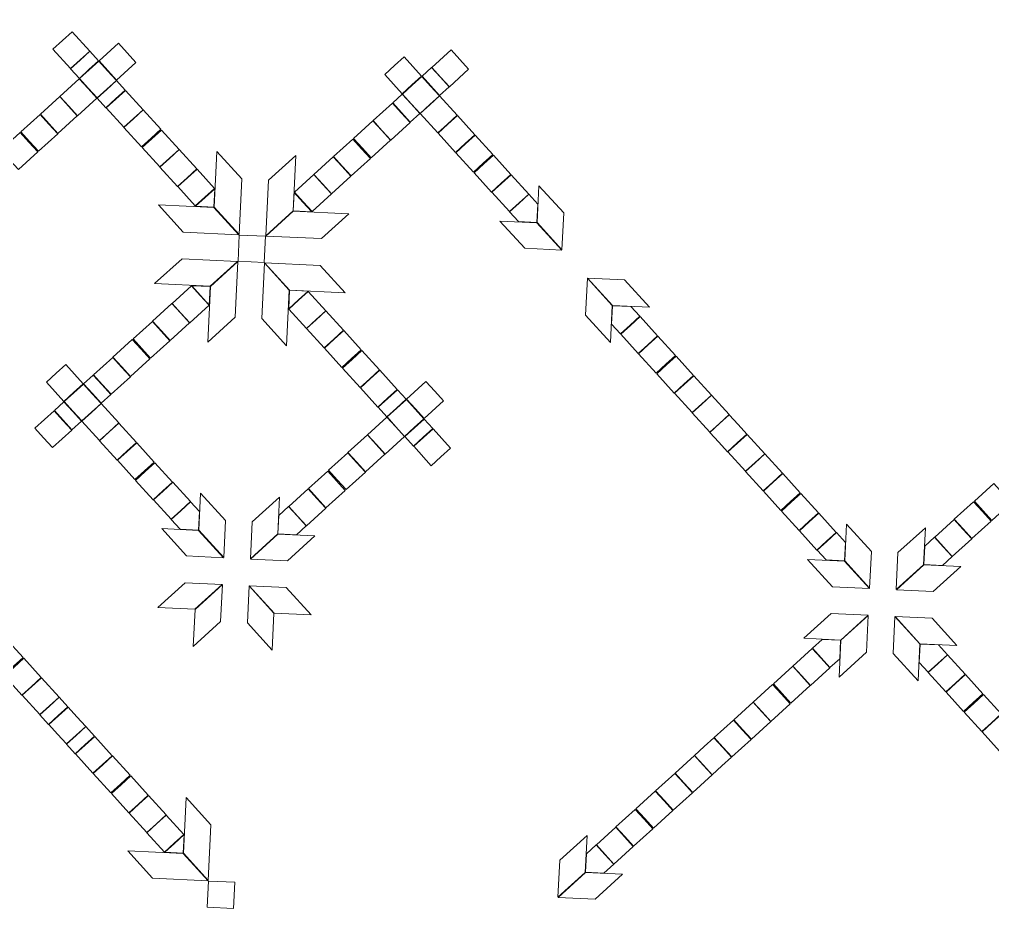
# Model space of a CAD drawing. Header units: inches. Extents: x 733725 to 1472938, y 4017711 to 8040520.
# Drawn here: x 734674.65 to 734689.55, y 4019180.09 to 4019193.7 of the extents above; entities that cross this region are included whole.
import ezdxf

# ---------------------------------------------------------------- set-up
doc = ezdxf.new("R2010")
doc.units = ezdxf.units.IN
doc.header["$MEASUREMENT"] = 0
for name, color, linetype, lineweight in [('H-HARAM2', 123, 'Continuous', 5), ('H-HARAM3', 123, 'Continuous', 5), ('H-MAFSALL', 31, 'Continuous', 13)]:
    doc.layers.add(name, color=color, linetype=linetype, lineweight=lineweight)
pattern_1 = [(354.99999998, (-0.961, 0.33), (0.553438968, 6.325836333), []), (354.99999998, (-0.892, 1.121), (0.553438968, 6.325836333), []), (354.99999998, (-0.823, 1.9117), (0.553438968, 6.325836333), [])]

msp = doc.modelspace()

# ---------------------------------------------------------------- hatches: boundary and pattern name
at = {"layer": 'H-HARAM2'}
h = msp.add_hatch(dxfattribs=at)
h.set_pattern_fill('PLAST', color=256, angle=-5, style=0)
h.set_pattern_definition(pattern_1)
edge = h.paths.add_edge_path()
edge.add_line((734632.731, 4019098.943), (734586.621, 4019149.885))
edge.add_line((734586.621, 4019149.885), (734697.208, 4019249.401))
edge.add_line((734697.208, 4019249.401), (734656.636, 4019294.307))
edge.add_line((734656.636, 4019294.307), (734612.593, 4019254.265))
edge.add_arc((734584.783, 4019246.201), 28.955, -31.0677, 16.1711, ccw=False)
edge.add_line((734609.585, 4019231.259), (734630.186, 4019208.599))
edge.add_line((734630.186, 4019208.599), (734617.904, 4019197.432))
edge.add_line((734617.904, 4019197.432), (734597.303, 4019220.092))
edge.add_arc((734584.783, 4019246.201), 28.955, 248.3791, 295.6179, ccw=False)
edge.add_line((734574.114, 4019219.283), (734521.152, 4019171.133))
edge.add_line((734521.152, 4019171.133), (734519.735, 4019155.04))
edge.add_line((734519.735, 4019155.04), (734510.13, 4019146.749))
edge.add_line((734510.13, 4019146.749), (734509.618, 4019135.985))
edge.add_line((734509.618, 4019135.985), (734511.003, 4019134.453))
edge.add_line((734511.003, 4019134.453), (734515.932, 4019129.031))
edge.add_line((734515.932, 4019129.031), (734518.495, 4019128.91))
edge.add_line((734518.495, 4019128.91), (734518.371, 4019126.305))
edge.add_line((734518.371, 4019126.305), (734518.431, 4019126.238))
edge.add_line((734518.431, 4019126.238), (734518.193, 4019121.231))
edge.add_line((734518.193, 4019121.231), (734532.114, 4019121.216))
edge.add_line((734532.114, 4019121.216), (734533.331, 4019119.845))
edge.add_line((734533.331, 4019119.845), (734566.504, 4019083.356))
edge.add_line((734566.504, 4019083.356), (734585.293, 4019100.438))
edge.add_line((734585.293, 4019100.438), (734607.504, 4019076.008))
edge.add_line((734607.504, 4019076.008), (734632.731, 4019098.943))
h = msp.add_hatch(dxfattribs=at)
h.set_pattern_fill('PLAST', color=256, angle=-5, style=0)
h.set_pattern_definition(pattern_1)
edge = h.paths.add_edge_path()
edge.add_line((734632.731, 4019098.943), (734586.621, 4019149.885))
edge.add_line((734586.621, 4019149.885), (734697.208, 4019249.401))
edge.add_line((734697.208, 4019249.401), (734656.636, 4019294.307))
edge.add_line((734656.636, 4019294.307), (734612.593, 4019254.265))
edge.add_arc((734584.783, 4019246.201), 28.955, -31.0677, 16.1711, ccw=False)
edge.add_line((734609.585, 4019231.259), (734630.186, 4019208.599))
edge.add_line((734630.186, 4019208.599), (734617.904, 4019197.432))
edge.add_line((734617.904, 4019197.432), (734597.303, 4019220.092))
edge.add_arc((734584.783, 4019246.201), 28.955, 248.3791, 295.6179, ccw=False)
edge.add_line((734574.114, 4019219.283), (734521.152, 4019171.133))
edge.add_line((734521.152, 4019171.133), (734519.735, 4019155.04))
edge.add_line((734519.735, 4019155.04), (734510.13, 4019146.749))
edge.add_line((734510.13, 4019146.749), (734509.618, 4019135.985))
edge.add_line((734509.618, 4019135.985), (734511.003, 4019134.453))
edge.add_line((734511.003, 4019134.453), (734515.932, 4019129.031))
edge.add_line((734515.932, 4019129.031), (734518.495, 4019128.91))
edge.add_line((734518.495, 4019128.91), (734518.371, 4019126.305))
edge.add_line((734518.371, 4019126.305), (734518.431, 4019126.238))
edge.add_line((734518.431, 4019126.238), (734518.193, 4019121.231))
edge.add_line((734518.193, 4019121.231), (734532.114, 4019121.216))
edge.add_line((734532.114, 4019121.216), (734533.331, 4019119.845))
edge.add_line((734533.331, 4019119.845), (734566.504, 4019083.356))
edge.add_line((734566.504, 4019083.356), (734585.293, 4019100.438))
edge.add_line((734585.293, 4019100.438), (734607.504, 4019076.008))
edge.add_line((734607.504, 4019076.008), (734632.731, 4019098.943))
at = {"layer": 'H-MAFSALL'}
h = msp.add_hatch(dxfattribs=at)
h.set_pattern_fill('ANGLE', color=256, scale=0.3, angle=45, style=0)
h.set_pattern_definition([(44.999999983, (-0.0012, 0.0002), (-1.4817422595, 1.4817422604), [1.524, -0.5715]), (134.999999983, (-0.0012, 0.0002), (-1.4817422604, -1.4817422595), [1.524, -0.5715])])
edge = h.paths.add_edge_path(flags=16)
edge.add_arc((734483.445, 4019138.19), 8, -50, 310)
edge = h.paths.add_edge_path(flags=16)
edge.add_arc((735041.69, 4018744.78), 5, 130, 310)
edge.add_arc((735041.69, 4018744.78), 5, -50, 130)
edge = h.paths.add_edge_path(flags=16)
edge.add_arc((734929.449, 4018650.032), 10, 307.1029, 310)
edge.add_line((734935.877, 4018642.372), (734935.481, 4018642.057))
edge = h.paths.add_edge_path(flags=16)
edge.add_arc((734448.304, 4018988.959), 5, -50, 310)
edge = h.paths.add_edge_path(flags=16)
edge.add_arc((734929.449, 4018650.032), 10, -50, 310)
edge = h.paths.add_edge_path()
edge.add_line((734470.495, 4018819.804), (734535.003, 4018852.189))
edge.add_line((734535.003, 4018852.189), (734535.003, 4018852.189))
edge.add_line((734535.003, 4018852.189), (734572.914, 4018810.916))
edge.add_arc((734615.714, 4018815.067), 43, 185.5397, 259.5981)
edge.add_line((734607.95, 4018772.774), (734656.259, 4018720.181))
edge.add_line((734656.259, 4018720.181), (734681.017, 4018702.881))
edge.add_line((734681.017, 4018702.881), (734689.467, 4018687.669))
edge.add_line((734689.467, 4018687.669), (734694.857, 4018680.12))
edge.add_line((734694.857, 4018680.12), (734719.321, 4018651.346))
edge.add_line((734719.321, 4018651.346), (734735.321, 4018631.946))
edge.add_line((734735.321, 4018631.946), (734738.811, 4018624.304))
edge.add_line((734738.811, 4018624.304), (734748.26, 4018603.512))
edge.add_line((734748.26, 4018603.512), (734747.516, 4018601.656))
edge.add_arc((734785.506, 4018511.871), 97.491, 107.72929, 112.93457, ccw=False)
edge.add_arc((734656.551, 4018541.881), 117.492, 25.08126, 32.34036, ccw=False)
edge.add_line((734762.964, 4018591.686), (734809.18, 4018581.942))
edge.add_line((734809.18, 4018581.942), (734866.219, 4018571.729))
edge.add_line((734866.219, 4018571.729), (734867.898, 4018578.513))
edge.add_line((734867.898, 4018578.513), (734907.725, 4018615.005))
edge.add_line((734907.725, 4018615.005), (734912.431, 4018609.829))
edge.add_line((734912.431, 4018609.829), (734975.64, 4018667.103))
edge.add_line((734975.64, 4018667.103), (734970.981, 4018672.229))
edge.add_line((734970.981, 4018672.229), (735032.04, 4018727.74))
edge.add_line((735032.04, 4018727.74), (735037.306, 4018722.006))
edge.add_line((735037.306, 4018722.006), (735052.413, 4018735.663))
edge.add_line((735052.413, 4018735.663), (735059.338, 4018741.922))
edge.add_line((735059.338, 4018741.922), (735066.401, 4018748.341))
edge.add_line((735066.401, 4018748.341), (735061.106, 4018754.165))
edge.add_line((735061.106, 4018754.165), (735117.118, 4018805.091))
edge.add_line((735117.118, 4018805.091), (735104.817, 4018818.622))
edge.add_line((735104.817, 4018818.622), (734958.677, 4018685.762))
edge.add_line((734958.677, 4018685.762), (734951.519, 4018693.635))
edge.add_line((734951.519, 4018693.635), (734933.872, 4018677.591))
edge.add_line((734933.872, 4018677.591), (734905.385, 4018651.693))
edge.add_line((734905.385, 4018651.693), (734888.108, 4018635.985))
edge.add_line((734888.108, 4018635.985), (734892.767, 4018630.86))
edge.add_line((734892.767, 4018630.86), (734854.667, 4018596.221))
edge.add_line((734854.667, 4018596.221), (734784.293, 4018608.823))
edge.add_arc((734788.7, 4018633.431), 25, 217.1653, 259.8479, ccw=False)
edge.add_line((734768.777, 4018618.328), (734704.047, 4018703.715))
edge.add_line((734704.047, 4018703.715), (734708.534, 4018710.947))
edge.add_line((734708.534, 4018710.947), (734700.207, 4018716.114))
edge.add_line((734700.207, 4018716.114), (734704.039, 4018722.289))
edge.add_line((734704.039, 4018722.289), (734698.091, 4018725.98))
edge.add_line((734698.091, 4018725.98), (734702.273, 4018732.721))
edge.add_line((734702.273, 4018732.721), (734702.336, 4018732.679))
edge.add_arc((734708.117, 4018741.415), 10.475, 236.5024, 314.0512)
edge.add_line((734715.401, 4018733.886), (734717.159, 4018735.485))
edge.add_line((734717.159, 4018735.485), (734722.231, 4018740.095))
edge.add_line((734722.231, 4018740.095), (734720.065, 4018742.478))
edge.add_line((734720.065, 4018742.478), (734726.132, 4018747.994))
edge.add_line((734726.132, 4018747.994), (734719.41, 4018755.387))
edge.add_line((734719.41, 4018755.387), (734713.218, 4018749.758))
edge.add_line((734713.218, 4018749.758), (734710.291, 4018752.978))
edge.add_line((734710.291, 4018752.978), (734716.483, 4018758.607))
edge.add_line((734716.483, 4018758.607), (734709.759, 4018766.003))
edge.add_line((734709.759, 4018766.003), (734703.567, 4018760.373))
edge.add_line((734703.567, 4018760.373), (734700.64, 4018763.593))
edge.add_line((734700.64, 4018763.593), (734706.832, 4018769.222))
edge.add_line((734706.832, 4018769.222), (734700.111, 4018776.616))
edge.add_line((734700.111, 4018776.616), (734694.4, 4018771.424))
edge.add_line((734694.4, 4018771.424), (734692.234, 4018773.807))
edge.add_line((734692.234, 4018773.807), (734686.631, 4018768.713))
edge.add_line((734686.631, 4018768.713), (734683.931, 4018766.258))
edge.add_arc((734691.488, 4018755.604), 13.062, 125.3471, 234.1486)
edge.add_line((734683.838, 4018745.017), (734679.674, 4018738.306))
edge.add_line((734679.674, 4018738.306), (734673.726, 4018741.996))
edge.add_line((734673.726, 4018741.996), (734673.41, 4018741.491))
edge.add_line((734673.41, 4018741.491), (734673.274, 4018741.576))
edge.add_line((734673.274, 4018741.576), (734669.424, 4018735.372))
edge.add_line((734669.424, 4018735.372), (734662.891, 4018739.425))
edge.add_line((734662.891, 4018739.425), (734661.12, 4018740.524))
edge.add_line((734661.12, 4018740.524), (734662.269, 4018742.424))
edge.add_line((734662.269, 4018742.424), (734639.091, 4018767.919))
edge.add_line((734639.091, 4018767.919), (734644.863, 4018773.166))
edge.add_line((734644.863, 4018773.166), (734641.27, 4018777.117))
edge.add_line((734641.27, 4018777.117), (734635.499, 4018771.87))
edge.add_line((734635.499, 4018771.87), (734624.539, 4018783.924))
edge.add_line((734624.539, 4018783.924), (734623.801, 4018783.25))
edge.add_line((734623.801, 4018783.25), (734611.491, 4018796.79))
edge.add_line((734611.491, 4018796.79), (734615.969, 4018800.904))
edge.add_line((734615.969, 4018800.904), (734613.206, 4018803.943))
edge.add_line((734613.206, 4018803.943), (734611.359, 4018802.264))
edge.add_line((734611.359, 4018802.264), (734611.02, 4018802.637))
edge.add_line((734611.02, 4018802.637), (734608.08, 4018802.777))
edge.add_line((734608.08, 4018802.777), (734607.708, 4018802.438))
edge.add_line((734607.708, 4018802.438), (734600.959, 4018809.861))
edge.add_line((734600.959, 4018809.861), (734601.332, 4018810.2))
edge.add_line((734601.332, 4018810.2), (734601.471, 4018813.14))
edge.add_line((734601.471, 4018813.14), (734601.133, 4018813.512))
edge.add_line((734601.133, 4018813.512), (734602.98, 4018815.191))
edge.add_line((734602.98, 4018815.191), (734600.195, 4018818.254))
edge.add_line((734600.195, 4018818.254), (734595.696, 4018814.164))
edge.add_line((734595.696, 4018814.164), (734583.386, 4018827.704))
edge.add_line((734583.386, 4018827.704), (734584.128, 4018828.375))
edge.add_line((734584.128, 4018828.375), (734573.169, 4018840.43))
edge.add_line((734573.169, 4018840.43), (734578.94, 4018845.677))
edge.add_line((734578.94, 4018845.677), (734575.348, 4018849.628))
edge.add_line((734575.348, 4018849.628), (734569.576, 4018844.381))
edge.add_line((734569.576, 4018844.381), (734546.398, 4018869.875))
edge.add_line((734546.398, 4018869.875), (734544.397, 4018868.912))
edge.add_line((734544.397, 4018868.912), (734540.057, 4018877.668))
edge.add_line((734540.057, 4018877.668), (734546.599, 4018880.911))
edge.add_line((734546.599, 4018880.911), (734546.526, 4018881.057))
edge.add_line((734546.526, 4018881.057), (734547.06, 4018881.322))
edge.add_line((734547.06, 4018881.322), (734543.952, 4018887.593))
edge.add_line((734543.952, 4018887.593), (734551.028, 4018891.101))
edge.add_arc((734562.294, 4018897.711), 13.062, 210.4016, 319.2031)
edge.add_line((734572.182, 4018889.177), (734580.485, 4018896.725))
edge.add_line((734580.485, 4018896.725), (734578.319, 4018899.107))
edge.add_line((734578.319, 4018899.107), (734584.029, 4018904.299))
edge.add_line((734584.029, 4018904.299), (734577.183, 4018911.579))
edge.add_line((734577.183, 4018911.579), (734571.116, 4018906.063))
edge.add_line((734571.116, 4018906.063), (734568.189, 4018909.283))
edge.add_line((734568.189, 4018909.283), (734574.256, 4018914.799))
edge.add_line((734574.256, 4018914.799), (734567.532, 4018922.195))
edge.add_line((734567.532, 4018922.195), (734561.465, 4018916.679))
edge.add_line((734561.465, 4018916.679), (734558.538, 4018919.898))
edge.add_line((734558.538, 4018919.898), (734564.605, 4018925.414))
edge.add_line((734564.605, 4018925.414), (734558.008, 4018932.921))
edge.add_line((734558.008, 4018932.921), (734551.941, 4018927.405))
edge.add_line((734551.941, 4018927.405), (734549.774, 4018929.787))
edge.add_line((734549.774, 4018929.787), (734542.945, 4018923.578))
edge.add_arc((734549.637, 4018915.633), 10.388, 130.1084, 208.8482)
edge.add_line((734540.538, 4018910.621), (734533.43, 4018907.097))
edge.add_line((734533.43, 4018907.097), (734530.321, 4018913.369))
edge.add_line((734530.321, 4018913.369), (734523.81, 4018910.141))
edge.add_line((734523.81, 4018910.141), (734519.422, 4018918.991))
edge.add_line((734519.422, 4018918.991), (734518.414, 4018918.49))
edge.add_line((734518.414, 4018918.49), (734483.652, 4018963.612))
edge.add_line((734483.652, 4018963.612), (734466.216, 4018986.25))
edge.add_arc((734446.342, 4018986.524), 19.876, -0.7881, 95.2465)
edge.add_line((734444.525, 4019006.316), (734441.745, 4019010.015))
edge.add_arc((734457.733, 4019022.03), 20, 159.6381, 216.9245, ccw=False)
edge.add_line((734438.983, 4019028.989), (734449.624, 4019057.661))
edge.add_arc((734468.375, 4019050.702), 20, 132.2751, 159.6381, ccw=False)
edge.add_line((734454.921, 4019065.5), (734492.174, 4019099.369))
edge.add_line((734492.174, 4019099.369), (734492.352, 4019103.094))
edge.add_line((734492.352, 4019103.094), (734518.495, 4019128.91))
edge.add_line((734518.495, 4019128.91), (734515.932, 4019129.032))
edge.add_line((734515.932, 4019129.032), (734509.618, 4019135.985))
edge.add_line((734509.618, 4019135.985), (734510.13, 4019146.749))
edge.add_line((734510.13, 4019146.749), (734519.735, 4019155.04))
edge.add_line((734519.735, 4019155.04), (734521.152, 4019171.133))
edge.add_line((734521.152, 4019171.133), (734507.472, 4019199.486))
edge.add_line((734507.472, 4019199.486), (734476.686, 4019171.099))
edge.add_line((734476.686, 4019171.099), (734472.574, 4019167.308))
edge.add_line((734472.574, 4019167.308), (734466.913, 4019162.087))
edge.add_line((734466.913, 4019162.087), (734466.392, 4019149.251))
edge.add_line((734466.392, 4019149.251), (734473.058, 4019142.023))
edge.add_line((734473.058, 4019142.023), (734470.728, 4019136.003))
edge.add_line((734470.728, 4019136.003), (734468.209, 4019122.907))
edge.add_line((734468.209, 4019122.907), (734466.607, 4019104.847))
edge.add_line((734466.607, 4019104.847), (734464.67, 4019103.328))
edge.add_line((734464.67, 4019103.328), (734460.43, 4019099.47))
edge.add_line((734460.43, 4019099.47), (734439.912, 4019080.557))
edge.add_arc((734466.972, 4019051.099), 40, 132.5703, 159.9333)
edge.add_line((734429.4, 4019064.824), (734425.787, 4019054.932))
edge.add_arc((734492.611, 4019019.499), 75.638, 152.06563, 155.27115)
edge.add_line((734423.91, 4019051.14), (734418.436, 4019034.299))
edge.add_line((734418.436, 4019034.299), (734418.393, 4019032.833))
edge.add_arc((734464.107, 4019027.499), 46.024, 173.3446, 190.8662)
edge.add_arc((734458.101, 4019026.815), 40, 191.5252, 222.5703)
edge.add_line((734428.643, 4018999.755), (734431.55, 4018996.591))
edge.add_arc((734450.637, 4018990.594), 20.007, 162.5586, 282.582)
edge.add_line((734454.995, 4018971.068), (734472.935, 4018951.538))
edge.add_line((734472.935, 4018951.538), (734489.366, 4018933.651))
edge.add_line((734489.366, 4018933.651), (734498.083, 4018916.295))
edge.add_line((734498.083, 4018916.295), (734467.009, 4018900.695))
edge.add_line((734467.009, 4018900.695), (734457.734, 4018896.038))
edge.add_line((734457.734, 4018896.038), (734446.846, 4018890.572))
edge.add_line((734446.846, 4018890.572), (734436.474, 4018885.365))
edge.add_line((734436.474, 4018885.365), (734448.8, 4018875.981))
edge.add_line((734448.8, 4018875.981), (734461.775, 4018837.145))
edge.add_line((734461.775, 4018837.145), (734470.495, 4018819.804))

# ---------------------------------------------------------------- linework, layer by layer
at = {"layer": 'H-HARAM3'}
for points in [[(734675.724, 4019193.219), (734675.576, 4019193.084), (734675.428, 4019192.95), (734675.159, 4019193.246), (734675.307, 4019193.38), (734675.455, 4019193.515)], [(734675.724, 4019193.219), (734675.576, 4019193.084), (734675.428, 4019192.95), (734675.159, 4019193.246), (734675.307, 4019193.38), (734675.455, 4019193.515)], [(734676.432, 4019193.042), (734676.297, 4019193.19), (734676.163, 4019193.338), (734675.867, 4019193.069), (734676.001, 4019192.921), (734676.136, 4019192.773)], [(734676.432, 4019193.042), (734676.297, 4019193.19), (734676.163, 4019193.338), (734675.867, 4019193.069), (734676.001, 4019192.921), (734676.136, 4019192.773)], [(734675.86, 4019193.069), (734675.712, 4019192.935), (734675.565, 4019192.8), (734675.431, 4019192.947), (734675.579, 4019193.081), (734675.727, 4019193.216)], [(734675.86, 4019193.069), (734675.712, 4019192.935), (734675.565, 4019192.8), (734675.431, 4019192.947), (734675.579, 4019193.081), (734675.727, 4019193.216)], [(734680.96, 4019192.97), (734681.095, 4019192.822), (734681.23, 4019192.674), (734681.525, 4019192.943), (734681.391, 4019193.091), (734681.256, 4019193.239)], [(734680.96, 4019192.97), (734681.095, 4019192.822), (734681.23, 4019192.674), (734681.525, 4019192.943), (734681.391, 4019193.091), (734681.256, 4019193.239)], [(734675.985, 4019192.636), (734676.133, 4019192.77), (734675.998, 4019192.918), (734675.863, 4019193.066), (734675.715, 4019192.932), (734675.567, 4019192.797), (734675.702, 4019192.649), (734675.837, 4019192.501)], [(734675.985, 4019192.636), (734676.133, 4019192.77), (734675.998, 4019192.918), (734675.863, 4019193.066), (734675.715, 4019192.932), (734675.567, 4019192.797), (734675.702, 4019192.649), (734675.837, 4019192.501)], [(734680.24, 4019192.861), (734680.388, 4019192.996), (734680.536, 4019193.13), (734680.805, 4019192.834), (734680.657, 4019192.7), (734680.509, 4019192.565)], [(734680.24, 4019192.861), (734680.388, 4019192.996), (734680.536, 4019193.13), (734680.805, 4019192.834), (734680.657, 4019192.7), (734680.509, 4019192.565)], [(734680.811, 4019192.834), (734680.945, 4019192.686), (734681.08, 4019192.538), (734681.226, 4019192.671), (734681.092, 4019192.819), (734680.957, 4019192.967)], [(734680.811, 4019192.834), (734680.945, 4019192.686), (734681.08, 4019192.538), (734681.226, 4019192.671), (734681.092, 4019192.819), (734680.957, 4019192.967)], [(734675.833, 4019192.498), (734675.699, 4019192.646), (734675.564, 4019192.794), (734675.268, 4019192.525), (734675.403, 4019192.377), (734675.537, 4019192.229)], [(734675.833, 4019192.498), (734675.699, 4019192.646), (734675.564, 4019192.794), (734675.268, 4019192.525), (734675.403, 4019192.377), (734675.537, 4019192.229)], [(734676.269, 4019192.621), (734676.121, 4019192.486), (734675.973, 4019192.352), (734675.84, 4019192.498), (734675.987, 4019192.632), (734676.135, 4019192.767)], [(734676.269, 4019192.621), (734676.121, 4019192.486), (734675.973, 4019192.352), (734675.84, 4019192.498), (734675.987, 4019192.632), (734676.135, 4019192.767)], [(734680.646, 4019192.414), (734680.512, 4019192.562), (734680.66, 4019192.696), (734680.808, 4019192.831), (734680.942, 4019192.683), (734681.077, 4019192.535), (734680.929, 4019192.4), (734680.781, 4019192.266)], [(734680.646, 4019192.414), (734680.512, 4019192.562), (734680.66, 4019192.696), (734680.808, 4019192.831), (734680.942, 4019192.683), (734681.077, 4019192.535), (734680.929, 4019192.4), (734680.781, 4019192.266)], [(734676.541, 4019192.321), (734676.393, 4019192.187), (734676.245, 4019192.052), (734675.976, 4019192.348), (734676.124, 4019192.483), (734676.271, 4019192.617)], [(734676.541, 4019192.321), (734676.393, 4019192.187), (734676.245, 4019192.052), (734675.976, 4019192.348), (734676.124, 4019192.483), (734676.271, 4019192.617)], [(734680.362, 4019192.426), (734680.497, 4019192.278), (734680.631, 4019192.13), (734680.777, 4019192.263), (734680.643, 4019192.411), (734680.508, 4019192.559)], [(734680.362, 4019192.426), (734680.497, 4019192.278), (734680.631, 4019192.13), (734680.777, 4019192.263), (734680.643, 4019192.411), (734680.508, 4019192.559)], [(734675.534, 4019192.226), (734675.4, 4019192.374), (734675.265, 4019192.522), (734674.969, 4019192.253), (734675.104, 4019192.105), (734675.238, 4019191.957)], [(734675.534, 4019192.226), (734675.4, 4019192.374), (734675.265, 4019192.522), (734674.969, 4019192.253), (734675.104, 4019192.105), (734675.238, 4019191.957)], [(734680.063, 4019192.154), (734680.197, 4019192.006), (734680.332, 4019191.858), (734680.628, 4019192.127), (734680.493, 4019192.275), (734680.359, 4019192.423)], [(734680.063, 4019192.154), (734680.197, 4019192.006), (734680.332, 4019191.858), (734680.628, 4019192.127), (734680.493, 4019192.275), (734680.359, 4019192.423)], [(734680.784, 4019192.263), (734680.932, 4019192.397), (734681.08, 4019192.532), (734681.349, 4019192.236), (734681.201, 4019192.101), (734681.053, 4019191.967)], [(734680.784, 4019192.263), (734680.932, 4019192.397), (734681.08, 4019192.532), (734681.349, 4019192.236), (734681.201, 4019192.101), (734681.053, 4019191.967)], [(734675.235, 4019191.954), (734675.1, 4019192.102), (734674.966, 4019192.25), (734674.67, 4019191.981), (734674.804, 4019191.833), (734674.939, 4019191.685)], [(734675.235, 4019191.954), (734675.1, 4019192.102), (734674.966, 4019192.25), (734674.67, 4019191.981), (734674.804, 4019191.833), (734674.939, 4019191.685)], [(734676.813, 4019192.022), (734676.665, 4019191.888), (734676.517, 4019191.753), (734676.248, 4019192.049), (734676.396, 4019192.184), (734676.544, 4019192.318)], [(734676.813, 4019192.022), (734676.665, 4019191.888), (734676.517, 4019191.753), (734676.248, 4019192.049), (734676.396, 4019192.184), (734676.544, 4019192.318)], [(734679.764, 4019191.882), (734679.898, 4019191.734), (734680.033, 4019191.586), (734680.329, 4019191.855), (734680.194, 4019192.003), (734680.06, 4019192.151)], [(734679.764, 4019191.882), (734679.898, 4019191.734), (734680.033, 4019191.586), (734680.329, 4019191.855), (734680.194, 4019192.003), (734680.06, 4019192.151)], [(734681.056, 4019191.963), (734681.204, 4019192.098), (734681.352, 4019192.232), (734681.621, 4019191.936), (734681.473, 4019191.802), (734681.325, 4019191.667)], [(734681.056, 4019191.963), (734681.204, 4019192.098), (734681.352, 4019192.232), (734681.621, 4019191.936), (734681.473, 4019191.802), (734681.325, 4019191.667)], [(734674.928, 4019191.675), (734674.793, 4019191.823), (734674.659, 4019191.971), (734674.363, 4019191.702), (734674.497, 4019191.554), (734674.632, 4019191.406)], [(734674.928, 4019191.675), (734674.793, 4019191.823), (734674.659, 4019191.971), (734674.363, 4019191.702), (734674.497, 4019191.554), (734674.632, 4019191.406)], [(734677.092, 4019191.715), (734676.944, 4019191.581), (734676.796, 4019191.446), (734676.527, 4019191.742), (734676.675, 4019191.877), (734676.823, 4019192.011)], [(734677.092, 4019191.715), (734676.944, 4019191.581), (734676.796, 4019191.446), (734676.527, 4019191.742), (734676.675, 4019191.877), (734676.823, 4019192.011)], [(734679.456, 4019191.603), (734679.591, 4019191.455), (734679.726, 4019191.307), (734680.022, 4019191.576), (734679.887, 4019191.724), (734679.752, 4019191.872)], [(734679.456, 4019191.603), (734679.591, 4019191.455), (734679.726, 4019191.307), (734680.022, 4019191.576), (734679.887, 4019191.724), (734679.752, 4019191.872)], [(734681.328, 4019191.664), (734681.476, 4019191.799), (734681.624, 4019191.933), (734681.893, 4019191.637), (734681.745, 4019191.503), (734681.597, 4019191.368)], [(734681.328, 4019191.664), (734681.476, 4019191.799), (734681.624, 4019191.933), (734681.893, 4019191.637), (734681.745, 4019191.503), (734681.597, 4019191.368)], [(734677.364, 4019191.416), (734677.216, 4019191.281), (734677.068, 4019191.147), (734676.799, 4019191.443), (734676.947, 4019191.577), (734677.095, 4019191.712)], [(734677.364, 4019191.416), (734677.216, 4019191.281), (734677.068, 4019191.147), (734676.799, 4019191.443), (734676.947, 4019191.577), (734677.095, 4019191.712)], [(734678.051, 4019191.262), (734677.67, 4019191.68), (734677.63, 4019190.829), (734678.01, 4019190.411)], [(734678.051, 4019191.262), (734677.67, 4019191.68), (734677.63, 4019190.829), (734678.01, 4019190.411)], [(734678.459, 4019191.242), (734678.877, 4019191.623), (734678.837, 4019190.772), (734678.418, 4019190.391)], [(734678.459, 4019191.242), (734678.877, 4019191.623), (734678.837, 4019190.772), (734678.418, 4019190.391)], [(734679.157, 4019191.33), (734679.292, 4019191.183), (734679.426, 4019191.035), (734679.722, 4019191.304), (734679.588, 4019191.452), (734679.453, 4019191.6)], [(734679.157, 4019191.33), (734679.292, 4019191.183), (734679.426, 4019191.035), (734679.722, 4019191.304), (734679.588, 4019191.452), (734679.453, 4019191.6)], [(734681.607, 4019191.357), (734681.755, 4019191.492), (734681.903, 4019191.626), (734682.172, 4019191.33), (734682.024, 4019191.196), (734681.876, 4019191.061)], [(734681.607, 4019191.357), (734681.755, 4019191.492), (734681.903, 4019191.626), (734682.172, 4019191.33), (734682.024, 4019191.196), (734681.876, 4019191.061)], [(734677.636, 4019191.117), (734677.488, 4019190.982), (734677.34, 4019190.848), (734677.071, 4019191.144), (734677.219, 4019191.278), (734677.367, 4019191.413)], [(734677.636, 4019191.117), (734677.488, 4019190.982), (734677.34, 4019190.848), (734677.071, 4019191.144), (734677.219, 4019191.278), (734677.367, 4019191.413)], [(734678.858, 4019191.058), (734678.993, 4019190.91), (734679.127, 4019190.762), (734679.423, 4019191.032), (734679.289, 4019191.18), (734679.154, 4019191.328)], [(734678.858, 4019191.058), (734678.993, 4019190.91), (734679.127, 4019190.762), (734679.423, 4019191.032), (734679.289, 4019191.18), (734679.154, 4019191.328)], [(734681.879, 4019191.058), (734682.027, 4019191.192), (734682.175, 4019191.327), (734682.444, 4019191.031), (734682.296, 4019190.896), (734682.148, 4019190.762)], [(734681.879, 4019191.058), (734682.027, 4019191.192), (734682.175, 4019191.327), (734682.444, 4019191.031), (734682.296, 4019190.896), (734682.148, 4019190.762)], [(734677.343, 4019190.844), (734677.625, 4019190.831), (734677.639, 4019191.113), (734677.491, 4019190.979)], [(734677.343, 4019190.844), (734677.625, 4019190.831), (734677.639, 4019191.113), (734677.491, 4019190.979)], [(734678.841, 4019190.773), (734679.124, 4019190.76), (734678.989, 4019190.908), (734678.855, 4019191.055)], [(734678.841, 4019190.773), (734679.124, 4019190.76), (734678.989, 4019190.908), (734678.855, 4019191.055)], [(734682.601, 4019191.159), (734682.981, 4019190.741), (734682.954, 4019190.176), (734682.574, 4019190.594)], [(734682.601, 4019191.159), (734682.981, 4019190.741), (734682.954, 4019190.176), (734682.574, 4019190.594)], [(734682.151, 4019190.759), (734682.299, 4019190.893), (734682.447, 4019191.028), (734682.583, 4019190.878), (734682.57, 4019190.596), (734682.287, 4019190.609)], [(734682.151, 4019190.759), (734682.299, 4019190.893), (734682.447, 4019191.028), (734682.583, 4019190.878), (734682.57, 4019190.596), (734682.287, 4019190.609)], [(734677.156, 4019190.448), (734676.776, 4019190.867), (734677.626, 4019190.827), (734678.007, 4019190.408)], [(734677.156, 4019190.448), (734676.776, 4019190.867), (734677.626, 4019190.827), (734678.007, 4019190.408)], [(734679.272, 4019190.348), (734679.691, 4019190.728), (734678.84, 4019190.769), (734678.421, 4019190.388)], [(734679.272, 4019190.348), (734679.691, 4019190.728), (734678.84, 4019190.769), (734678.421, 4019190.388)], [(734682.005, 4019190.618), (734682.386, 4019190.2), (734682.951, 4019190.173), (734682.57, 4019190.591)], [(734682.005, 4019190.618), (734682.386, 4019190.2), (734682.951, 4019190.173), (734682.57, 4019190.591)], [(734678.014, 4019190.403), (734677.995, 4019190.004), (734678.395, 4019189.985), (734678.414, 4019190.384)], [(734678.014, 4019190.403), (734677.995, 4019190.004), (734678.395, 4019189.985), (734678.414, 4019190.384)], [(734677.137, 4019190.04), (734676.718, 4019189.66), (734677.569, 4019189.619), (734677.987, 4019190)], [(734677.137, 4019190.04), (734676.718, 4019189.66), (734677.569, 4019189.619), (734677.987, 4019190)], [(734677.95, 4019189.146), (734677.531, 4019188.765), (734677.572, 4019189.616), (734677.99, 4019189.996)], [(734677.95, 4019189.146), (734677.531, 4019188.765), (734677.572, 4019189.616), (734677.99, 4019189.996)], [(734678.358, 4019189.126), (734678.739, 4019188.708), (734678.779, 4019189.558), (734678.399, 4019189.977)], [(734678.358, 4019189.126), (734678.739, 4019188.708), (734678.779, 4019189.558), (734678.399, 4019189.977)], [(734679.253, 4019189.939), (734679.633, 4019189.521), (734678.782, 4019189.561), (734678.402, 4019189.98)], [(734679.253, 4019189.939), (734679.633, 4019189.521), (734678.782, 4019189.561), (734678.402, 4019189.98)], [(734683.696, 4019188.758), (734683.316, 4019189.177), (734683.343, 4019189.742), (734683.723, 4019189.323)], [(734683.696, 4019188.758), (734683.316, 4019189.177), (734683.343, 4019189.742), (734683.723, 4019189.323)], [(734684.292, 4019189.299), (734683.911, 4019189.718), (734683.346, 4019189.745), (734683.727, 4019189.326)], [(734684.292, 4019189.299), (734683.911, 4019189.718), (734683.346, 4019189.745), (734683.727, 4019189.326)], [(734676.986, 4019189.356), (734677.12, 4019189.208), (734677.255, 4019189.06), (734677.551, 4019189.329), (734677.416, 4019189.477), (734677.282, 4019189.625)], [(734676.986, 4019189.356), (734677.12, 4019189.208), (734677.255, 4019189.06), (734677.551, 4019189.329), (734677.416, 4019189.477), (734677.282, 4019189.625)], [(734677.285, 4019189.628), (734677.419, 4019189.48), (734677.554, 4019189.332), (734677.567, 4019189.615)], [(734677.285, 4019189.628), (734677.419, 4019189.48), (734677.554, 4019189.332), (734677.567, 4019189.615)], [(734678.77, 4019189.274), (734678.918, 4019189.409), (734679.066, 4019189.544), (734678.783, 4019189.557)], [(734678.77, 4019189.274), (734678.918, 4019189.409), (734679.066, 4019189.544), (734678.783, 4019189.557)], [(734678.921, 4019189.406), (734678.773, 4019189.271), (734679.042, 4019188.975), (734679.19, 4019189.11), (734679.338, 4019189.244), (734679.069, 4019189.54)], [(734678.921, 4019189.406), (734678.773, 4019189.271), (734679.042, 4019188.975), (734679.19, 4019189.11), (734679.338, 4019189.244), (734679.069, 4019189.54)], [(734676.687, 4019189.084), (734676.821, 4019188.936), (734676.956, 4019188.788), (734677.252, 4019189.057), (734677.117, 4019189.205), (734676.982, 4019189.353)], [(734676.687, 4019189.084), (734676.821, 4019188.936), (734676.956, 4019188.788), (734677.252, 4019189.057), (734677.117, 4019189.205), (734676.982, 4019189.353)], [(734683.85, 4019188.89), (734683.998, 4019189.024), (734684.146, 4019189.159), (734684.01, 4019189.308), (734683.728, 4019189.322), (734683.714, 4019189.039)], [(734683.85, 4019188.89), (734683.998, 4019189.024), (734684.146, 4019189.159), (734684.01, 4019189.308), (734683.728, 4019189.322), (734683.714, 4019189.039)], [(734679.193, 4019189.107), (734679.045, 4019188.972), (734679.314, 4019188.676), (734679.462, 4019188.811), (734679.61, 4019188.945), (734679.341, 4019189.241)], [(734679.193, 4019189.107), (734679.045, 4019188.972), (734679.314, 4019188.676), (734679.462, 4019188.811), (734679.61, 4019188.945), (734679.341, 4019189.241)], [(734684.122, 4019188.59), (734684.27, 4019188.725), (734684.418, 4019188.859), (734684.149, 4019189.155), (734684.001, 4019189.021), (734683.853, 4019188.886)], [(734684.122, 4019188.59), (734684.27, 4019188.725), (734684.418, 4019188.859), (734684.149, 4019189.155), (734684.001, 4019189.021), (734683.853, 4019188.886)], [(734676.387, 4019188.812), (734676.522, 4019188.664), (734676.656, 4019188.516), (734676.952, 4019188.785), (734676.818, 4019188.933), (734676.683, 4019189.081)], [(734676.387, 4019188.812), (734676.522, 4019188.664), (734676.656, 4019188.516), (734676.952, 4019188.785), (734676.818, 4019188.933), (734676.683, 4019189.081)], [(734679.465, 4019188.807), (734679.317, 4019188.673), (734679.586, 4019188.377), (734679.734, 4019188.511), (734679.882, 4019188.646), (734679.613, 4019188.942)], [(734679.465, 4019188.807), (734679.317, 4019188.673), (734679.586, 4019188.377), (734679.734, 4019188.511), (734679.882, 4019188.646), (734679.613, 4019188.942)], [(734684.394, 4019188.291), (734684.542, 4019188.426), (734684.69, 4019188.56), (734684.421, 4019188.856), (734684.273, 4019188.722), (734684.125, 4019188.587)], [(734684.394, 4019188.291), (734684.542, 4019188.426), (734684.69, 4019188.56), (734684.421, 4019188.856), (734684.273, 4019188.722), (734684.125, 4019188.587)], [(734676.08, 4019188.533), (734676.215, 4019188.385), (734676.349, 4019188.237), (734676.645, 4019188.506), (734676.511, 4019188.654), (734676.376, 4019188.802)], [(734676.08, 4019188.533), (734676.215, 4019188.385), (734676.349, 4019188.237), (734676.645, 4019188.506), (734676.511, 4019188.654), (734676.376, 4019188.802)], [(734675.781, 4019188.261), (734675.916, 4019188.113), (734676.05, 4019187.965), (734676.346, 4019188.234), (734676.211, 4019188.382), (734676.077, 4019188.53)], [(734675.781, 4019188.261), (734675.916, 4019188.113), (734676.05, 4019187.965), (734676.346, 4019188.234), (734676.211, 4019188.382), (734676.077, 4019188.53)], [(734679.744, 4019188.5), (734679.596, 4019188.366), (734679.865, 4019188.07), (734680.013, 4019188.204), (734680.161, 4019188.339), (734679.892, 4019188.635)], [(734679.744, 4019188.5), (734679.596, 4019188.366), (734679.865, 4019188.07), (734680.013, 4019188.204), (734680.161, 4019188.339), (734679.892, 4019188.635)], [(734684.673, 4019187.984), (734684.821, 4019188.119), (734684.969, 4019188.253), (734684.7, 4019188.549), (734684.552, 4019188.415), (734684.404, 4019188.28)], [(734684.673, 4019187.984), (734684.821, 4019188.119), (734684.969, 4019188.253), (734684.7, 4019188.549), (734684.552, 4019188.415), (734684.404, 4019188.28)], [(734675.208, 4019188.287), (734675.06, 4019188.152), (734675.329, 4019187.856), (734675.477, 4019187.991), (734675.625, 4019188.125), (734675.356, 4019188.421)], [(734675.208, 4019188.287), (734675.06, 4019188.152), (734675.329, 4019187.856), (734675.477, 4019187.991), (734675.625, 4019188.125), (734675.356, 4019188.421)], [(734675.631, 4019188.125), (734675.766, 4019187.977), (734675.9, 4019187.829), (734676.047, 4019187.962), (734675.912, 4019188.11), (734675.778, 4019188.258)], [(734675.631, 4019188.125), (734675.766, 4019187.977), (734675.9, 4019187.829), (734676.047, 4019187.962), (734675.912, 4019188.11), (734675.778, 4019188.258)], [(734679.868, 4019188.066), (734680.137, 4019187.77), (734680.285, 4019187.905), (734680.433, 4019188.04), (734680.164, 4019188.336), (734680.016, 4019188.201)], [(734679.868, 4019188.066), (734680.137, 4019187.77), (734680.285, 4019187.905), (734680.433, 4019188.04), (734680.164, 4019188.336), (734680.016, 4019188.201)], [(734684.945, 4019187.685), (734685.093, 4019187.819), (734685.241, 4019187.954), (734684.972, 4019188.25), (734684.824, 4019188.115), (734684.676, 4019187.981)], [(734684.945, 4019187.685), (734685.093, 4019187.819), (734685.241, 4019187.954), (734684.972, 4019188.25), (734684.824, 4019188.115), (734684.676, 4019187.981)], [(734675.48, 4019187.987), (734675.332, 4019187.853), (734675.467, 4019187.705), (734675.601, 4019187.557), (734675.749, 4019187.692), (734675.897, 4019187.826), (734675.763, 4019187.974), (734675.628, 4019188.122)], [(734675.48, 4019187.987), (734675.332, 4019187.853), (734675.467, 4019187.705), (734675.601, 4019187.557), (734675.749, 4019187.692), (734675.897, 4019187.826), (734675.763, 4019187.974), (734675.628, 4019188.122)], [(734680.576, 4019187.89), (734680.71, 4019187.742), (734680.845, 4019187.594), (734681.141, 4019187.863), (734681.006, 4019188.011), (734680.871, 4019188.159)], [(734680.576, 4019187.89), (734680.71, 4019187.742), (734680.845, 4019187.594), (734681.141, 4019187.863), (734681.006, 4019188.011), (734680.871, 4019188.159)], [(734680.14, 4019187.767), (734680.273, 4019187.621), (734680.421, 4019187.755), (734680.569, 4019187.89), (734680.436, 4019188.036), (734680.288, 4019187.902)], [(734680.14, 4019187.767), (734680.273, 4019187.621), (734680.421, 4019187.755), (734680.569, 4019187.89), (734680.436, 4019188.036), (734680.288, 4019187.902)], [(734685.217, 4019187.386), (734685.365, 4019187.52), (734685.513, 4019187.655), (734685.244, 4019187.951), (734685.096, 4019187.816), (734684.948, 4019187.682)], [(734685.217, 4019187.386), (734685.365, 4019187.52), (734685.513, 4019187.655), (734685.244, 4019187.951), (734685.096, 4019187.816), (734684.948, 4019187.682)], [(734675.183, 4019187.717), (734675.317, 4019187.569), (734675.452, 4019187.421), (734675.598, 4019187.554), (734675.463, 4019187.702), (734675.329, 4019187.85)], [(734675.183, 4019187.717), (734675.317, 4019187.569), (734675.452, 4019187.421), (734675.598, 4019187.554), (734675.463, 4019187.702), (734675.329, 4019187.85)], [(734675.752, 4019187.688), (734675.604, 4019187.554), (734675.873, 4019187.258), (734676.021, 4019187.392), (734676.169, 4019187.527), (734675.9, 4019187.823)], [(734675.752, 4019187.688), (734675.604, 4019187.554), (734675.873, 4019187.258), (734676.021, 4019187.392), (734676.169, 4019187.527), (734675.9, 4019187.823)], [(734680.424, 4019187.752), (734680.276, 4019187.618), (734680.411, 4019187.47), (734680.545, 4019187.322), (734680.693, 4019187.456), (734680.841, 4019187.591), (734680.707, 4019187.739), (734680.572, 4019187.887)], [(734680.424, 4019187.752), (734680.276, 4019187.618), (734680.411, 4019187.47), (734680.545, 4019187.322), (734680.693, 4019187.456), (734680.841, 4019187.591), (734680.707, 4019187.739), (734680.572, 4019187.887)], [(734674.883, 4019187.445), (734675.018, 4019187.297), (734675.152, 4019187.149), (734675.448, 4019187.418), (734675.314, 4019187.566), (734675.179, 4019187.714)], [(734674.883, 4019187.445), (734675.018, 4019187.297), (734675.152, 4019187.149), (734675.448, 4019187.418), (734675.314, 4019187.566), (734675.179, 4019187.714)], [(734685.355, 4019187.234), (734685.49, 4019187.086), (734685.638, 4019187.221), (734685.785, 4019187.355), (734685.651, 4019187.503), (734685.516, 4019187.651), (734685.368, 4019187.517), (734685.22, 4019187.382)], [(734685.355, 4019187.234), (734685.49, 4019187.086), (734685.638, 4019187.221), (734685.785, 4019187.355), (734685.651, 4019187.503), (734685.516, 4019187.651), (734685.368, 4019187.517), (734685.22, 4019187.382)], [(734676.024, 4019187.389), (734675.876, 4019187.254), (734676.145, 4019186.959), (734676.293, 4019187.093), (734676.441, 4019187.228), (734676.172, 4019187.524)], [(734676.024, 4019187.389), (734675.876, 4019187.254), (734676.145, 4019186.959), (734676.293, 4019187.093), (734676.441, 4019187.228), (734676.172, 4019187.524)], [(734679.977, 4019187.346), (734680.112, 4019187.198), (734680.246, 4019187.05), (734680.542, 4019187.319), (734680.408, 4019187.467), (734680.273, 4019187.615)], [(734679.977, 4019187.346), (734680.112, 4019187.198), (734680.246, 4019187.05), (734680.542, 4019187.319), (734680.408, 4019187.467), (734680.273, 4019187.615)], [(734680.548, 4019187.318), (734680.681, 4019187.172), (734680.829, 4019187.307), (734680.977, 4019187.441), (734680.844, 4019187.587), (734680.696, 4019187.453)], [(734680.548, 4019187.318), (734680.681, 4019187.172), (734680.829, 4019187.307), (734680.977, 4019187.441), (734680.844, 4019187.587), (734680.696, 4019187.453)], [(734679.678, 4019187.074), (734679.812, 4019186.926), (734679.947, 4019186.778), (734680.243, 4019187.047), (734680.108, 4019187.195), (734679.974, 4019187.343)], [(734679.678, 4019187.074), (734679.812, 4019186.926), (734679.947, 4019186.778), (734680.243, 4019187.047), (734680.108, 4019187.195), (734679.974, 4019187.343)], [(734680.832, 4019187.303), (734680.684, 4019187.169), (734680.953, 4019186.873), (734681.101, 4019187.007), (734681.249, 4019187.142), (734680.98, 4019187.438)], [(734680.832, 4019187.303), (734680.684, 4019187.169), (734680.953, 4019186.873), (734681.101, 4019187.007), (734681.249, 4019187.142), (734680.98, 4019187.438)], [(734685.762, 4019186.787), (734685.91, 4019186.922), (734686.058, 4019187.056), (734685.788, 4019187.352), (734685.64, 4019187.218), (734685.492, 4019187.083)], [(734685.762, 4019186.787), (734685.91, 4019186.922), (734686.058, 4019187.056), (734685.788, 4019187.352), (734685.64, 4019187.218), (734685.492, 4019187.083)], [(734676.148, 4019186.955), (734676.417, 4019186.659), (734676.565, 4019186.794), (734676.713, 4019186.928), (734676.444, 4019187.224), (734676.296, 4019187.09)], [(734676.148, 4019186.955), (734676.417, 4019186.659), (734676.565, 4019186.794), (734676.713, 4019186.928), (734676.444, 4019187.224), (734676.296, 4019187.09)], [(734679.379, 4019186.802), (734679.513, 4019186.654), (734679.648, 4019186.506), (734679.944, 4019186.775), (734679.809, 4019186.923), (734679.675, 4019187.071)], [(734679.379, 4019186.802), (734679.513, 4019186.654), (734679.648, 4019186.506), (734679.944, 4019186.775), (734679.809, 4019186.923), (734679.675, 4019187.071)], [(734686.034, 4019186.488), (734686.182, 4019186.622), (734686.33, 4019186.757), (734686.06, 4019187.053), (734685.913, 4019186.918), (734685.765, 4019186.784)], [(734686.034, 4019186.488), (734686.182, 4019186.622), (734686.33, 4019186.757), (734686.06, 4019187.053), (734685.913, 4019186.918), (734685.765, 4019186.784)], [(734676.427, 4019186.648), (734676.697, 4019186.352), (734676.844, 4019186.487), (734676.992, 4019186.621), (734676.723, 4019186.917), (734676.575, 4019186.783)], [(734676.427, 4019186.648), (734676.697, 4019186.352), (734676.844, 4019186.487), (734676.992, 4019186.621), (734676.723, 4019186.917), (734676.575, 4019186.783)], [(734679.072, 4019186.522), (734679.206, 4019186.374), (734679.341, 4019186.226), (734679.637, 4019186.495), (734679.502, 4019186.643), (734679.368, 4019186.791)], [(734679.072, 4019186.522), (734679.206, 4019186.374), (734679.341, 4019186.226), (734679.637, 4019186.495), (734679.502, 4019186.643), (734679.368, 4019186.791)], [(734686.306, 4019186.189), (734686.454, 4019186.323), (734686.602, 4019186.458), (734686.333, 4019186.754), (734686.185, 4019186.619), (734686.037, 4019186.485)], [(734686.306, 4019186.189), (734686.454, 4019186.323), (734686.602, 4019186.458), (734686.333, 4019186.754), (734686.185, 4019186.619), (734686.037, 4019186.485)], [(734676.699, 4019186.349), (734676.969, 4019186.053), (734677.117, 4019186.188), (734677.265, 4019186.322), (734676.995, 4019186.618), (734676.847, 4019186.484)], [(734676.699, 4019186.349), (734676.969, 4019186.053), (734677.117, 4019186.188), (734677.265, 4019186.322), (734676.995, 4019186.618), (734676.847, 4019186.484)], [(734689.267, 4019186.331), (734689.401, 4019186.183), (734689.536, 4019186.035), (734689.832, 4019186.304), (734689.697, 4019186.452), (734689.563, 4019186.6)], [(734689.267, 4019186.331), (734689.401, 4019186.183), (734689.536, 4019186.035), (734689.832, 4019186.304), (734689.697, 4019186.452), (734689.563, 4019186.6)], [(734677.421, 4019186.45), (734677.802, 4019186.032), (734677.775, 4019185.467), (734677.394, 4019185.885)], [(734677.421, 4019186.45), (734677.802, 4019186.032), (734677.775, 4019185.467), (734677.394, 4019185.885)], [(734678.772, 4019186.25), (734678.907, 4019186.102), (734679.041, 4019185.954), (734679.337, 4019186.223), (734679.203, 4019186.371), (734679.068, 4019186.519)], [(734678.772, 4019186.25), (734678.907, 4019186.102), (734679.041, 4019185.954), (734679.337, 4019186.223), (734679.203, 4019186.371), (734679.068, 4019186.519)], [(734686.585, 4019185.882), (734686.733, 4019186.016), (734686.881, 4019186.151), (734686.612, 4019186.447), (734686.464, 4019186.312), (734686.316, 4019186.178)], [(734686.585, 4019185.882), (734686.733, 4019186.016), (734686.881, 4019186.151), (734686.612, 4019186.447), (734686.464, 4019186.312), (734686.316, 4019186.178)], [(734677.119, 4019186.184), (734676.971, 4019186.05), (734677.108, 4019185.9), (734677.39, 4019185.887), (734677.403, 4019186.169), (734677.267, 4019186.319)], [(734677.119, 4019186.184), (734676.971, 4019186.05), (734677.108, 4019185.9), (734677.39, 4019185.887), (734677.403, 4019186.169), (734677.267, 4019186.319)], [(734678.629, 4019186.393), (734678.21, 4019186.012), (734678.183, 4019185.447), (734678.602, 4019185.828)], [(734678.629, 4019186.393), (734678.21, 4019186.012), (734678.183, 4019185.447), (734678.602, 4019185.828)], [(734688.96, 4019186.052), (734689.094, 4019185.904), (734689.229, 4019185.756), (734689.525, 4019186.025), (734689.39, 4019186.173), (734689.256, 4019186.321)], [(734688.96, 4019186.052), (734689.094, 4019185.904), (734689.229, 4019185.756), (734689.525, 4019186.025), (734689.39, 4019186.173), (734689.256, 4019186.321)], [(734678.619, 4019186.111), (734678.606, 4019185.829), (734678.889, 4019185.815), (734679.038, 4019185.951), (734678.904, 4019186.099), (734678.769, 4019186.247)], [(734678.619, 4019186.111), (734678.606, 4019185.829), (734678.889, 4019185.815), (734679.038, 4019185.951), (734678.904, 4019186.099), (734678.769, 4019186.247)], [(734686.857, 4019185.582), (734687.005, 4019185.717), (734687.153, 4019185.851), (734686.884, 4019186.147), (734686.736, 4019186.013), (734686.588, 4019185.878)], [(734686.857, 4019185.582), (734687.005, 4019185.717), (734687.153, 4019185.851), (734686.884, 4019186.147), (734686.736, 4019186.013), (734686.588, 4019185.878)], [(734688.661, 4019185.78), (734688.795, 4019185.632), (734688.93, 4019185.484), (734689.226, 4019185.753), (734689.091, 4019185.901), (734688.957, 4019186.049)], [(734688.661, 4019185.78), (734688.795, 4019185.632), (734688.93, 4019185.484), (734689.226, 4019185.753), (734689.091, 4019185.901), (734688.957, 4019186.049)], [(734676.826, 4019185.909), (734677.206, 4019185.491), (734677.772, 4019185.464), (734677.391, 4019185.882)], [(734676.826, 4019185.909), (734677.206, 4019185.491), (734677.772, 4019185.464), (734677.391, 4019185.882)], [(734686.996, 4019185.43), (734687.278, 4019185.416), (734687.292, 4019185.699), (734687.156, 4019185.848), (734687.008, 4019185.714), (734686.86, 4019185.579)], [(734686.996, 4019185.43), (734687.278, 4019185.416), (734687.292, 4019185.699), (734687.156, 4019185.848), (734687.008, 4019185.714), (734686.86, 4019185.579)], [(734687.309, 4019185.98), (734687.69, 4019185.561), (734687.663, 4019184.996), (734687.283, 4019185.415)], [(734687.309, 4019185.98), (734687.69, 4019185.561), (734687.663, 4019184.996), (734687.283, 4019185.415)], [(734688.517, 4019185.922), (734688.098, 4019185.542), (734688.071, 4019184.977), (734688.49, 4019185.357)], [(734688.517, 4019185.922), (734688.098, 4019185.542), (734688.071, 4019184.977), (734688.49, 4019185.357)], [(734679.17, 4019185.798), (734678.751, 4019185.417), (734678.186, 4019185.444), (734678.605, 4019185.825)], [(734679.17, 4019185.798), (734678.751, 4019185.417), (734678.186, 4019185.444), (734678.605, 4019185.825)], [(734688.508, 4019185.641), (734688.494, 4019185.358), (734688.777, 4019185.345), (734688.926, 4019185.481), (734688.792, 4019185.629), (734688.657, 4019185.777)], [(734688.508, 4019185.641), (734688.494, 4019185.358), (734688.777, 4019185.345), (734688.926, 4019185.481), (734688.792, 4019185.629), (734688.657, 4019185.777)], [(734686.714, 4019185.439), (734687.095, 4019185.02), (734687.66, 4019184.993), (734687.279, 4019185.412)], [(734686.714, 4019185.439), (734687.095, 4019185.02), (734687.66, 4019184.993), (734687.279, 4019185.412)], [(734689.058, 4019185.327), (734688.639, 4019184.947), (734688.074, 4019184.973), (734688.493, 4019185.354)], [(734689.058, 4019185.327), (734688.639, 4019184.947), (734688.074, 4019184.973), (734688.493, 4019185.354)], [(734676.768, 4019184.702), (734677.187, 4019185.082), (734677.752, 4019185.055), (734677.334, 4019184.675)], [(734676.768, 4019184.702), (734677.187, 4019185.082), (734677.752, 4019185.055), (734677.334, 4019184.675)], [(734677.31, 4019184.107), (734677.728, 4019184.487), (734677.755, 4019185.052), (734677.336, 4019184.672)], [(734677.31, 4019184.107), (734677.728, 4019184.487), (734677.755, 4019185.052), (734677.336, 4019184.672)], [(734678.517, 4019184.049), (734678.137, 4019184.468), (734678.163, 4019185.033), (734678.544, 4019184.614)], [(734678.517, 4019184.049), (734678.137, 4019184.468), (734678.163, 4019185.033), (734678.544, 4019184.614)], [(734679.112, 4019184.59), (734678.732, 4019185.009), (734678.167, 4019185.036), (734678.547, 4019184.617)], [(734679.112, 4019184.59), (734678.732, 4019185.009), (734678.167, 4019185.036), (734678.547, 4019184.617)], [(734686.657, 4019184.231), (734687.075, 4019184.612), (734687.64, 4019184.585), (734687.222, 4019184.204)], [(734686.657, 4019184.231), (734687.075, 4019184.612), (734687.64, 4019184.585), (734687.222, 4019184.204)], [(734687.198, 4019183.636), (734687.616, 4019184.017), (734687.643, 4019184.582), (734687.225, 4019184.201)], [(734687.198, 4019183.636), (734687.616, 4019184.017), (734687.643, 4019184.582), (734687.225, 4019184.201)], [(734688.405, 4019183.579), (734688.025, 4019183.997), (734688.052, 4019184.562), (734688.432, 4019184.144)], [(734688.405, 4019183.579), (734688.025, 4019183.997), (734688.052, 4019184.562), (734688.432, 4019184.144)], [(734689.001, 4019184.12), (734688.62, 4019184.538), (734688.055, 4019184.565), (734688.435, 4019184.147)], [(734689.001, 4019184.12), (734688.62, 4019184.538), (734688.055, 4019184.565), (734688.435, 4019184.147)], [(734674.138, 4019183.964), (734674.407, 4019183.668), (734674.555, 4019183.802), (734674.703, 4019183.937), (734674.434, 4019184.233), (734674.286, 4019184.098)], [(734674.138, 4019183.964), (734674.407, 4019183.668), (734674.555, 4019183.802), (734674.703, 4019183.937), (734674.434, 4019184.233), (734674.286, 4019184.098)], [(734686.938, 4019184.214), (734687.22, 4019184.2), (734687.207, 4019183.918), (734687.057, 4019183.782), (734686.923, 4019183.93), (734686.788, 4019184.078)], [(734686.938, 4019184.214), (734687.22, 4019184.2), (734687.207, 4019183.918), (734687.057, 4019183.782), (734686.923, 4019183.93), (734686.788, 4019184.078)], [(734686.785, 4019184.075), (734686.92, 4019183.927), (734687.054, 4019183.779), (734686.758, 4019183.51), (734686.624, 4019183.657), (734686.489, 4019183.805)], [(734686.785, 4019184.075), (734686.92, 4019183.927), (734687.054, 4019183.779), (734686.758, 4019183.51), (734686.624, 4019183.657), (734686.489, 4019183.805)], [(734688.423, 4019183.86), (734688.436, 4019184.142), (734688.719, 4019184.129), (734688.855, 4019183.979), (734688.707, 4019183.845), (734688.559, 4019183.71)], [(734688.423, 4019183.86), (734688.436, 4019184.142), (734688.719, 4019184.129), (734688.855, 4019183.979), (734688.707, 4019183.845), (734688.559, 4019183.71)], [(734674.417, 4019183.657), (734674.686, 4019183.361), (734674.834, 4019183.495), (734674.982, 4019183.63), (734674.713, 4019183.926), (734674.565, 4019183.791)], [(734674.417, 4019183.657), (734674.686, 4019183.361), (734674.834, 4019183.495), (734674.982, 4019183.63), (734674.713, 4019183.926), (734674.565, 4019183.791)], [(734688.562, 4019183.707), (734688.71, 4019183.841), (734688.858, 4019183.976), (734689.127, 4019183.68), (734688.979, 4019183.545), (734688.831, 4019183.411)], [(734688.562, 4019183.707), (734688.71, 4019183.841), (734688.858, 4019183.976), (734689.127, 4019183.68), (734688.979, 4019183.545), (734688.831, 4019183.411)], [(734686.486, 4019183.803), (734686.62, 4019183.655), (734686.755, 4019183.507), (734686.459, 4019183.237), (734686.324, 4019183.385), (734686.19, 4019183.533)], [(734686.486, 4019183.803), (734686.62, 4019183.655), (734686.755, 4019183.507), (734686.459, 4019183.237), (734686.324, 4019183.385), (734686.19, 4019183.533)], [(734674.689, 4019183.358), (734674.958, 4019183.062), (734675.106, 4019183.196), (734675.254, 4019183.331), (734674.985, 4019183.627), (734674.837, 4019183.492)], [(734674.689, 4019183.358), (734674.958, 4019183.062), (734675.106, 4019183.196), (734675.254, 4019183.331), (734674.985, 4019183.627), (734674.837, 4019183.492)], [(734688.834, 4019183.408), (734688.982, 4019183.542), (734689.13, 4019183.677), (734689.399, 4019183.381), (734689.251, 4019183.246), (734689.103, 4019183.112)], [(734688.834, 4019183.408), (734688.982, 4019183.542), (734689.13, 4019183.677), (734689.399, 4019183.381), (734689.251, 4019183.246), (734689.103, 4019183.112)], [(734686.179, 4019183.523), (734686.313, 4019183.375), (734686.448, 4019183.227), (734686.152, 4019182.958), (734686.017, 4019183.106), (734685.883, 4019183.254)], [(734686.179, 4019183.523), (734686.313, 4019183.375), (734686.448, 4019183.227), (734686.152, 4019182.958), (734686.017, 4019183.106), (734685.883, 4019183.254)], [(734674.961, 4019183.058), (734675.094, 4019182.912), (734675.242, 4019183.047), (734675.39, 4019183.181), (734675.257, 4019183.327), (734675.109, 4019183.193)], [(734674.961, 4019183.058), (734675.094, 4019182.912), (734675.242, 4019183.047), (734675.39, 4019183.181), (734675.257, 4019183.327), (734675.109, 4019183.193)], [(734689.113, 4019183.101), (734689.261, 4019183.235), (734689.409, 4019183.37), (734689.678, 4019183.074), (734689.53, 4019182.939), (734689.382, 4019182.805)], [(734689.113, 4019183.101), (734689.261, 4019183.235), (734689.409, 4019183.37), (734689.678, 4019183.074), (734689.53, 4019182.939), (734689.382, 4019182.805)], [(734675.097, 4019182.909), (734675.231, 4019182.761), (734675.366, 4019182.613), (734675.514, 4019182.747), (734675.662, 4019182.882), (734675.527, 4019183.03), (734675.393, 4019183.178), (734675.245, 4019183.043)], [(734675.097, 4019182.909), (734675.231, 4019182.761), (734675.366, 4019182.613), (734675.514, 4019182.747), (734675.662, 4019182.882), (734675.527, 4019183.03), (734675.393, 4019183.178), (734675.245, 4019183.043)], [(734685.88, 4019183.251), (734686.014, 4019183.103), (734686.149, 4019182.955), (734685.853, 4019182.686), (734685.718, 4019182.834), (734685.584, 4019182.982)], [(734685.88, 4019183.251), (734686.014, 4019183.103), (734686.149, 4019182.955), (734685.853, 4019182.686), (734685.718, 4019182.834), (734685.584, 4019182.982)], [(734689.385, 4019182.801), (734689.533, 4019182.936), (734689.681, 4019183.07), (734689.95, 4019182.774), (734689.802, 4019182.64), (734689.654, 4019182.505)], [(734689.385, 4019182.801), (734689.533, 4019182.936), (734689.681, 4019183.07), (734689.95, 4019182.774), (734689.802, 4019182.64), (734689.654, 4019182.505)], [(734675.517, 4019182.744), (734675.369, 4019182.61), (734675.502, 4019182.463), (734675.65, 4019182.598), (734675.798, 4019182.732), (734675.665, 4019182.879)], [(734675.517, 4019182.744), (734675.369, 4019182.61), (734675.502, 4019182.463), (734675.65, 4019182.598), (734675.798, 4019182.732), (734675.665, 4019182.879)], [(734685.58, 4019182.979), (734685.715, 4019182.831), (734685.849, 4019182.683), (734685.553, 4019182.414), (734685.419, 4019182.562), (734685.284, 4019182.71)], [(734685.58, 4019182.979), (734685.715, 4019182.831), (734685.849, 4019182.683), (734685.553, 4019182.414), (734685.419, 4019182.562), (734685.284, 4019182.71)], [(734675.653, 4019182.594), (734675.505, 4019182.46), (734675.774, 4019182.164), (734675.922, 4019182.299), (734676.07, 4019182.433), (734675.801, 4019182.729)], [(734675.653, 4019182.594), (734675.505, 4019182.46), (734675.774, 4019182.164), (734675.922, 4019182.299), (734676.07, 4019182.433), (734675.801, 4019182.729)], [(734685.133, 4019182.573), (734685.281, 4019182.707), (734685.416, 4019182.559), (734685.55, 4019182.411), (734685.402, 4019182.277), (734685.254, 4019182.142), (734685.12, 4019182.29), (734684.985, 4019182.438)], [(734685.133, 4019182.573), (734685.281, 4019182.707), (734685.416, 4019182.559), (734685.55, 4019182.411), (734685.402, 4019182.277), (734685.254, 4019182.142), (734685.12, 4019182.29), (734684.985, 4019182.438)], [(734675.925, 4019182.295), (734675.777, 4019182.161), (734676.046, 4019181.865), (734676.194, 4019181.999), (734676.342, 4019182.134), (734676.073, 4019182.43)], [(734675.925, 4019182.295), (734675.777, 4019182.161), (734676.046, 4019181.865), (734676.194, 4019181.999), (734676.342, 4019182.134), (734676.073, 4019182.43)], [(734684.982, 4019182.435), (734685.116, 4019182.287), (734685.251, 4019182.139), (734684.955, 4019181.87), (734684.82, 4019182.018), (734684.686, 4019182.166)], [(734684.982, 4019182.435), (734685.116, 4019182.287), (734685.251, 4019182.139), (734684.955, 4019181.87), (734684.82, 4019182.018), (734684.686, 4019182.166)], [(734676.056, 4019181.854), (734676.325, 4019181.558), (734676.473, 4019181.692), (734676.621, 4019181.827), (734676.352, 4019182.123), (734676.204, 4019181.988)], [(734676.056, 4019181.854), (734676.325, 4019181.558), (734676.473, 4019181.692), (734676.621, 4019181.827), (734676.352, 4019182.123), (734676.204, 4019181.988)], [(734684.683, 4019182.163), (734684.817, 4019182.015), (734684.952, 4019181.867), (734684.656, 4019181.598), (734684.521, 4019181.746), (734684.387, 4019181.894)], [(734684.683, 4019182.163), (734684.817, 4019182.015), (734684.952, 4019181.867), (734684.656, 4019181.598), (734684.521, 4019181.746), (734684.387, 4019181.894)], [(734676.328, 4019181.554), (734676.597, 4019181.258), (734676.745, 4019181.393), (734676.893, 4019181.528), (734676.624, 4019181.824), (734676.476, 4019181.689)], [(734676.328, 4019181.554), (734676.597, 4019181.258), (734676.745, 4019181.393), (734676.893, 4019181.528), (734676.624, 4019181.824), (734676.476, 4019181.689)], [(734684.383, 4019181.891), (734684.518, 4019181.743), (734684.653, 4019181.595), (734684.357, 4019181.326), (734684.222, 4019181.474), (734684.087, 4019181.622)], [(734684.383, 4019181.891), (734684.518, 4019181.743), (734684.653, 4019181.595), (734684.357, 4019181.326), (734684.222, 4019181.474), (734684.087, 4019181.622)], [(734677.159, 4019180.941), (734677.539, 4019180.523), (734677.58, 4019181.373), (734677.199, 4019181.792)], [(734677.159, 4019180.941), (734677.539, 4019180.523), (734677.58, 4019181.373), (734677.199, 4019181.792)], [(734676.6, 4019181.255), (734676.869, 4019180.959), (734677.017, 4019181.094), (734677.165, 4019181.228), (734676.896, 4019181.524), (734676.748, 4019181.39)], [(734676.6, 4019181.255), (734676.869, 4019180.959), (734677.017, 4019181.094), (734677.165, 4019181.228), (734676.896, 4019181.524), (734676.748, 4019181.39)], [(734684.076, 4019181.612), (734684.211, 4019181.464), (734684.345, 4019181.316), (734684.049, 4019181.047), (734683.915, 4019181.195), (734683.78, 4019181.343)], [(734684.076, 4019181.612), (734684.211, 4019181.464), (734684.345, 4019181.316), (734684.049, 4019181.047), (734683.915, 4019181.195), (734683.78, 4019181.343)], [(734676.872, 4019180.956), (734677.155, 4019180.943), (734677.168, 4019181.225), (734677.02, 4019181.091)], [(734676.872, 4019180.956), (734677.155, 4019180.943), (734677.168, 4019181.225), (734677.02, 4019181.091)], [(734683.777, 4019181.34), (734683.912, 4019181.192), (734684.046, 4019181.044), (734683.75, 4019180.775), (734683.616, 4019180.923), (734683.481, 4019181.071)], [(734683.777, 4019181.34), (734683.912, 4019181.192), (734684.046, 4019181.044), (734683.75, 4019180.775), (734683.616, 4019180.923), (734683.481, 4019181.071)], [(734683.337, 4019181.213), (734682.919, 4019180.833), (734682.892, 4019180.268), (734683.311, 4019180.648)], [(734683.337, 4019181.213), (734682.919, 4019180.833), (734682.892, 4019180.268), (734683.311, 4019180.648)], [(734676.305, 4019180.979), (734676.686, 4019180.56), (734677.536, 4019180.52), (734677.156, 4019180.938)], [(734676.305, 4019180.979), (734676.686, 4019180.56), (734677.536, 4019180.52), (734677.156, 4019180.938)], [(734683.478, 4019181.068), (734683.612, 4019180.92), (734683.747, 4019180.772), (734683.597, 4019180.636), (734683.315, 4019180.649), (734683.328, 4019180.932)], [(734683.478, 4019181.068), (734683.612, 4019180.92), (734683.747, 4019180.772), (734683.597, 4019180.636), (734683.315, 4019180.649), (734683.328, 4019180.932)], [(734683.879, 4019180.618), (734683.46, 4019180.238), (734682.895, 4019180.265), (734683.313, 4019180.645)], [(734683.879, 4019180.618), (734683.46, 4019180.238), (734682.895, 4019180.265), (734683.313, 4019180.645)], [(734677.524, 4019180.115), (734677.924, 4019180.096), (734677.943, 4019180.496), (734677.544, 4019180.515)], [(734677.524, 4019180.115), (734677.924, 4019180.096), (734677.943, 4019180.496), (734677.544, 4019180.515)]]:
    msp.add_lwpolyline(points, close=True, dxfattribs=at)
msp.add_lwpolyline([(734677.567, 4019189.615), (734677.567, 4019189.615), (734677.285, 4019189.628), (734677.419, 4019189.48)], dxfattribs=at)
msp.add_lwpolyline([(734677.567, 4019189.615), (734677.567, 4019189.615), (734677.285, 4019189.628), (734677.419, 4019189.48)], dxfattribs=at)

doc.saveas('drawing.dxf')
